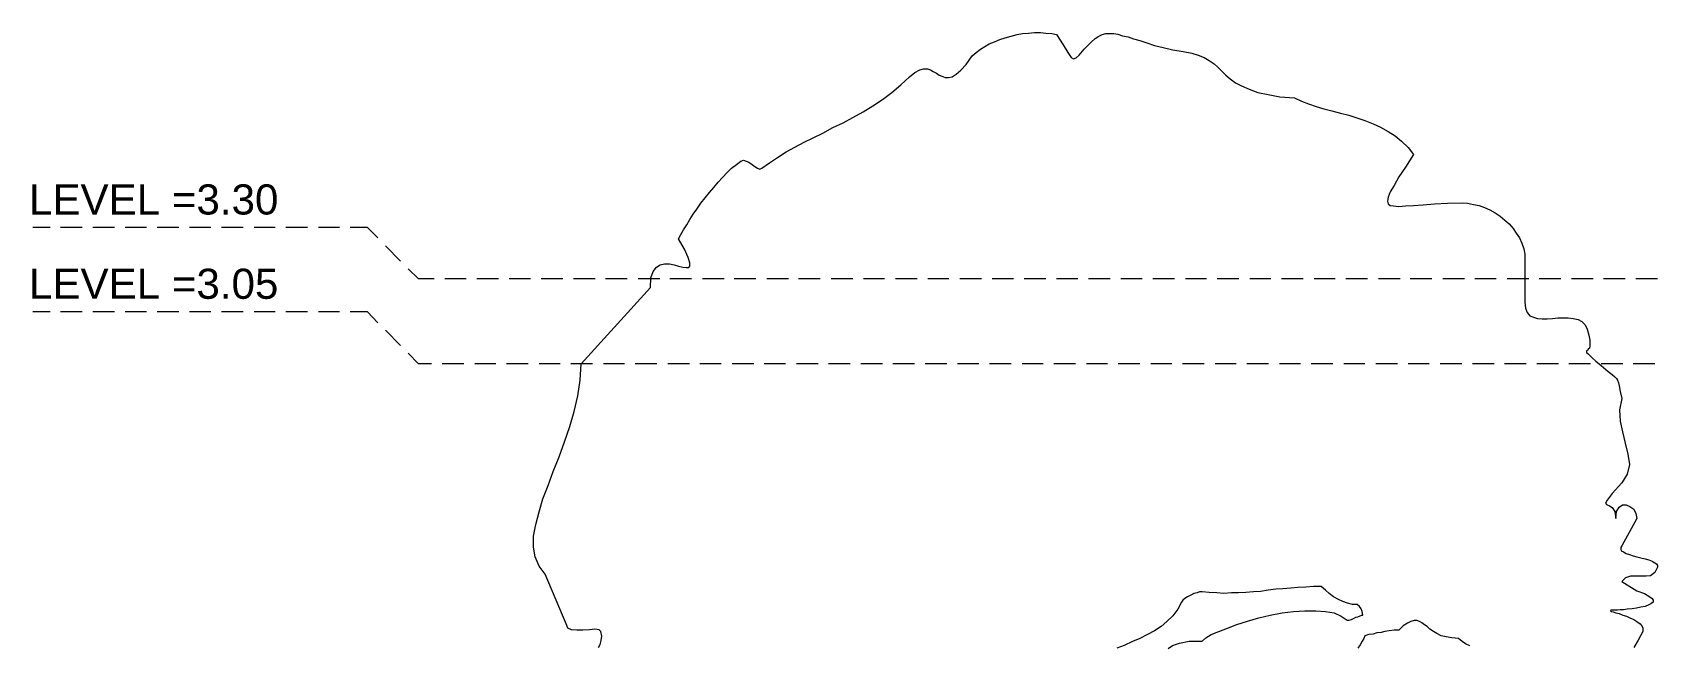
# Model space of a CAD drawing. Header units: metres. Extents: x 14 to 155, y 0 to 125.
# Drawn here: x 16.709 to 21.517, y 52.28 to 54.095 of the extents above; entities that cross this region are included whole.
import ezdxf

# ---------------------------------------------------------------- set-up
doc = ezdxf.new("R2010")
doc.units = ezdxf.units.M
doc.layers.add('PDF3_Geometry', color=9, linetype='Continuous', true_color=0x808080)
doc.layers.add('PDF_Geometry', color=7, linetype='Continuous', true_color=0xc0c0c0)
doc.layers.add('PDF3_Text', color=255, linetype='Continuous')
doc.styles.add('PDF Arial', font='arial.ttf')

msp = doc.modelspace()

# ---------------------------------------------------------------- linework, layer by layer
at = {"layer": 'PDF3_Geometry', "color": 0, "lineweight": 0}
for points in [[(16.761, 53.5168), (16.7099, 53.5168)], [(16.8555, 53.5168), (16.7914, 53.5168)], [(16.9515, 53.5168), (16.8875, 53.5168)], [(17.0459, 53.5168), (16.9835, 53.5168)], [(17.1419, 53.5168), (17.0779, 53.5168)], [(17.2364, 53.5168), (17.1739, 53.5168)], [(17.3324, 53.5168), (17.2683, 53.5168)], [(17.4268, 53.5168), (17.3644, 53.5168)], [(17.5228, 53.5168), (17.4588, 53.5168)], [(17.6172, 53.5168), (17.5548, 53.5168)], [(17.7309, 53.4865), (17.7005, 53.5168), (17.6492, 53.5168)], [(17.7981, 53.4177), (17.7533, 53.4625)], [(17.8973, 53.3649), (17.8509, 53.3649), (17.8205, 53.3952)], [(17.9917, 53.3649), (17.9293, 53.3649)], [(18.0877, 53.3649), (18.0237, 53.3649)], [(18.1822, 53.3649), (18.1197, 53.3649)], [(18.2782, 53.3649), (18.2142, 53.3649)], [(18.3742, 53.3649), (18.3102, 53.3649)], [(18.4686, 53.3649), (18.4046, 53.3649)], [(18.5647, 53.3649), (18.5006, 53.3649)], [(18.6591, 53.3649), (18.595, 53.3649)], [(18.7551, 53.3649), (18.6911, 53.3649)], [(18.8495, 53.3649), (18.7855, 53.3649)], [(18.9455, 53.3649), (18.8815, 53.3649)], [(19.04, 53.3649), (18.9759, 53.3649)], [(19.136, 53.3649), (19.0719, 53.3649)], [(19.2304, 53.3649), (19.168, 53.3649)], [(19.3264, 53.3649), (19.2624, 53.3649)], [(19.4208, 53.3649), (19.3584, 53.3649)], [(19.5169, 53.3649), (19.4528, 53.3649)], [(19.6113, 53.3649), (19.5488, 53.3649)], [(19.7073, 53.3649), (19.6432, 53.3649)], [(19.8018, 53.3649), (19.7393, 53.3649)], [(19.8978, 53.3649), (19.8337, 53.3649)], [(19.9922, 53.365), (19.9297, 53.3649)], [(20.0882, 53.365), (20.0242, 53.365)], [(20.1826, 53.365), (20.1202, 53.365)], [(20.2786, 53.365), (20.2146, 53.365)], [(20.373, 53.365), (20.3106, 53.365)], [(20.4691, 53.365), (20.4051, 53.365)], [(20.5635, 53.365), (20.5011, 53.365)], [(20.6595, 53.365), (20.5955, 53.365)], [(20.7555, 53.365), (20.6915, 53.365)], [(20.8499, 53.365), (20.7859, 53.365)], [(20.9459, 53.365), (20.8819, 53.365)], [(21.0404, 53.365), (20.9764, 53.365)], [(21.1365, 53.365), (21.0724, 53.365)], [(21.2309, 53.365), (21.1668, 53.365)], [(21.3269, 53.365), (21.2628, 53.365)], [(21.4213, 53.365), (21.3572, 53.365)], [(21.5173, 53.365), (21.4532, 53.365)], [(16.7611, 53.2671), (16.7099, 53.2671)], [(16.8555, 53.2671), (16.7914, 53.2671)], [(16.9515, 53.2671), (16.8875, 53.2671)], [(17.0459, 53.2671), (16.9835, 53.2671)], [(17.1419, 53.2671), (17.0779, 53.2671)], [(17.2364, 53.2672), (17.1739, 53.2672)], [(17.3324, 53.2672), (17.2684, 53.2672)], [(17.4268, 53.2672), (17.3644, 53.2672)], [(17.5228, 53.2672), (17.4588, 53.2672)], [(17.6172, 53.2672), (17.5548, 53.2672)], [(17.7309, 53.2352), (17.7005, 53.2672), (17.6492, 53.2672)], [(17.7981, 53.168), (17.7533, 53.2128)], [(17.8893, 53.1136), (17.8509, 53.1136), (17.8205, 53.1456)], [(17.9853, 53.1136), (17.9213, 53.1136)], [(18.0798, 53.1136), (18.0173, 53.1136)], [(18.1758, 53.1136), (18.1117, 53.1136)], [(18.2702, 53.1136), (18.2078, 53.1136)], [(18.3662, 53.1136), (18.3022, 53.1136)], [(18.4606, 53.1136), (18.3982, 53.1136)], [(18.5567, 53.1136), (18.4926, 53.1136)], [(18.6527, 53.1136), (18.5886, 53.1136)], [(18.7471, 53.1136), (18.6831, 53.1136)], [(18.8431, 53.1136), (18.7791, 53.1136)], [(18.9375, 53.1136), (18.8735, 53.1136)], [(19.0336, 53.1137), (18.9695, 53.1137)], [(19.128, 53.1137), (19.064, 53.1137)], [(19.224, 53.1137), (19.16, 53.1137)], [(19.3184, 53.1137), (19.2544, 53.1137)], [(19.4145, 53.1137), (19.3504, 53.1137)], [(19.5089, 53.1137), (19.4464, 53.1137)], [(19.6049, 53.1137), (19.5409, 53.1137)], [(19.6993, 53.1137), (19.6369, 53.1137)], [(19.7953, 53.1137), (19.7313, 53.1137)], [(19.8897, 53.1137), (19.8273, 53.1137)], [(19.9858, 53.1137), (19.9218, 53.1137)], [(20.0802, 53.1137), (20.0178, 53.1137)], [(20.1762, 53.1137), (20.1122, 53.1137)], [(20.2706, 53.1137), (20.2082, 53.1137)], [(20.3666, 53.1137), (20.3026, 53.1137)], [(20.4611, 53.1137), (20.3986, 53.1137)], [(20.5571, 53.1137), (20.493, 53.1137)], [(20.6516, 53.1137), (20.5891, 53.1137)], [(20.7476, 53.1137), (20.6835, 53.1137)], [(20.842, 53.1137), (20.7795, 53.1137)], [(20.938, 53.1137), (20.874, 53.1137)], [(21.034, 53.1137), (20.97, 53.1137)], [(21.1284, 53.1137), (21.0644, 53.1137)], [(21.2245, 53.1137), (21.1605, 53.1137)], [(21.3189, 53.1137), (21.2549, 53.1137)], [(21.4149, 53.1137), (21.3509, 53.1137)], [(21.5093, 53.1137), (21.4453, 53.1137)]]:
    msp.add_lwpolyline(points, dxfattribs=at)
at = {"layer": 'PDF_Geometry', "color": 0, "lineweight": 0}
for points in [[(18.3838, 52.2734), (18.3887, 52.283), (18.3919, 52.2942), (18.3935, 52.307), (18.3903, 52.3214), (18.3855, 52.3262), (18.3727, 52.3278), (18.3566, 52.3262), (18.3374, 52.3246), (18.3199, 52.3246), (18.3038, 52.3262), (18.2926, 52.331), (18.2878, 52.3438), (18.2255, 52.491), (18.2078, 52.515), (18.1966, 52.5423), (18.1918, 52.5711), (18.1918, 52.603), (18.1982, 52.6383), (18.2078, 52.675), (18.219, 52.7135), (18.235, 52.7535), (18.2494, 52.7951), (18.267, 52.8383), (18.283, 52.8831), (18.299, 52.9279), (18.3118, 52.9727), (18.323, 53.0191), (18.3294, 53.0655), (18.3326, 53.1135), (18.5374, 53.3392), (18.539, 53.3681), (18.5454, 53.3872), (18.5551, 53.4001), (18.5662, 53.4064), (18.5791, 53.4096), (18.5935, 53.4096), (18.6078, 53.4064), (18.6207, 53.4032), (18.6334, 53.4001), (18.6431, 53.3985), (18.6511, 53.3985), (18.6542, 53.4032), (18.6542, 53.4128), (18.6495, 53.4288), (18.6383, 53.4528), (18.6207, 53.4833), (18.6271, 53.4961), (18.635, 53.5105), (18.6447, 53.5248), (18.6542, 53.5409), (18.6639, 53.5569), (18.6751, 53.5713), (18.6863, 53.5889), (18.6991, 53.6049), (18.7119, 53.6209), (18.7246, 53.6353), (18.7375, 53.6513), (18.7502, 53.6657), (18.7647, 53.6801), (18.7775, 53.6929), (18.7919, 53.7041), (18.8047, 53.7138), (18.8127, 53.717), (18.8206, 53.7138), (18.8287, 53.7105), (18.8383, 53.7041), (18.8463, 53.6977), (18.8543, 53.693), (18.8607, 53.6898), (18.8672, 53.693), (18.8895, 53.7089), (18.9135, 53.7249), (18.9392, 53.741), (18.9647, 53.7553), (18.9919, 53.7697), (19.0191, 53.7826), (19.0479, 53.7969), (19.0768, 53.813), (19.1072, 53.8274), (19.1359, 53.8433), (19.1664, 53.8594), (19.1952, 53.877), (19.224, 53.8962), (19.2512, 53.9169), (19.2783, 53.9394), (19.3039, 53.9634), (19.32, 53.9762), (19.3344, 53.9842), (19.3456, 53.9874), (19.3568, 53.9874), (19.3664, 53.9842), (19.3744, 53.9794), (19.384, 53.9746), (19.392, 53.9682), (19.4, 53.965), (19.4096, 53.9618), (19.4193, 53.9618), (19.4304, 53.9634), (19.4416, 53.9714), (19.456, 53.9826), (19.472, 54.0002), (19.4897, 54.0258), (19.5008, 54.0355), (19.5137, 54.045), (19.5264, 54.053), (19.5393, 54.0611), (19.5552, 54.0674), (19.5712, 54.0738), (19.5873, 54.0786), (19.6049, 54.0835), (19.6224, 54.0882), (19.6384, 54.0914), (19.6561, 54.093), (19.6737, 54.0946), (19.6912, 54.0946), (19.7073, 54.093), (19.7249, 54.0914), (19.7392, 54.0883), (19.7585, 54.0579), (19.7729, 54.0355), (19.7825, 54.021), (19.7889, 54.0163), (19.7969, 54.0194), (19.8065, 54.0274), (19.8209, 54.045), (19.8417, 54.0659), (19.8529, 54.077), (19.8641, 54.0835), (19.8737, 54.0883), (19.8849, 54.0914), (19.8961, 54.0914), (19.9089, 54.0914), (19.9201, 54.0899), (19.9345, 54.0851), (19.9506, 54.0819), (19.9665, 54.0754), (19.9857, 54.0706), (20.0065, 54.0643), (20.0289, 54.0562), (20.0545, 54.0498), (20.0833, 54.0435), (20.1138, 54.0387), (20.1394, 54.0338), (20.1586, 54.0274), (20.1762, 54.021), (20.1906, 54.0115), (20.205, 54.0018), (20.2162, 53.9923), (20.2274, 53.981), (20.2402, 53.9683), (20.253, 53.957), (20.269, 53.9459), (20.2866, 53.9362), (20.309, 53.9266), (20.3346, 53.917), (20.3651, 53.9106), (20.4002, 53.9042), (20.4434, 53.9011), (20.4642, 53.8914), (20.4851, 53.8834), (20.5075, 53.8755), (20.5299, 53.869), (20.5539, 53.8626), (20.5795, 53.8562), (20.6035, 53.8498), (20.6275, 53.8418), (20.6515, 53.8338), (20.6755, 53.8242), (20.6979, 53.8146), (20.7203, 53.8018), (20.7411, 53.789), (20.7603, 53.773), (20.7795, 53.7538), (20.7955, 53.733), (20.7715, 53.6962), (20.7524, 53.6674), (20.7379, 53.6417), (20.7267, 53.6226), (20.7203, 53.6066), (20.7187, 53.5953), (20.7203, 53.5874), (20.7267, 53.5826), (20.7363, 53.581), (20.7524, 53.5794), (20.7715, 53.581), (20.7955, 53.5826), (20.8244, 53.5842), (20.8579, 53.5874), (20.8964, 53.589), (20.9396, 53.5906), (20.9555, 53.589), (20.9732, 53.5858), (20.9892, 53.5826), (21.0052, 53.5762), (21.0212, 53.5697), (21.0372, 53.5602), (21.0516, 53.5505), (21.066, 53.5394), (21.0788, 53.5281), (21.09, 53.5138), (21.0996, 53.5009), (21.1092, 53.4866), (21.1156, 53.4706), (21.122, 53.4545), (21.1252, 53.4386), (21.1252, 53.421), (21.1252, 53.2961), (21.1268, 53.2786), (21.1316, 53.2657), (21.1396, 53.2561), (21.1508, 53.2513), (21.162, 53.2481), (21.1764, 53.2465), (21.1909, 53.2465), (21.2068, 53.2481), (21.2228, 53.2497), (21.2389, 53.2497), (21.2532, 53.2497), (21.2676, 53.2481), (21.2821, 53.2449), (21.2932, 53.2385), (21.3029, 53.2289), (21.3093, 53.2161), (21.3141, 53.1985), (21.3172, 53.1841), (21.3172, 53.1745), (21.3172, 53.1665), (21.3157, 53.1601), (21.3125, 53.1569), (21.3109, 53.1537), (21.3077, 53.1521), (21.3077, 53.1505), (21.3077, 53.1473), (21.3109, 53.1441), (21.3157, 53.1393), (21.3236, 53.1313), (21.3349, 53.1217), (21.3509, 53.1089), (21.3717, 53.0912), (21.3829, 53.0817), (21.3908, 53.0753), (21.3957, 53.0705), (21.3989, 53.0656), (21.4021, 53.0577), (21.4037, 53.0481), (21.4069, 53.0321), (21.4117, 53.0113), (21.4053, 52.9777), (21.4069, 52.944), (21.4133, 52.9121), (21.4213, 52.8784), (21.4293, 52.8465), (21.4341, 52.816), (21.4277, 52.7872), (21.4117, 52.7616), (21.3829, 52.7296), (21.3685, 52.7104), (21.3637, 52.7008), (21.3669, 52.6976), (21.3749, 52.6928), (21.3829, 52.688), (21.3909, 52.6768), (21.3941, 52.656), (21.3957, 52.6768), (21.4037, 52.6896), (21.4133, 52.696), (21.4245, 52.696), (21.4357, 52.6912), (21.4469, 52.6832), (21.4533, 52.6704), (21.4565, 52.656), (21.4117, 52.5744), (21.4085, 52.5696), (21.4085, 52.5648), (21.4101, 52.5599), (21.4166, 52.5568), (21.4245, 52.552), (21.4341, 52.5488), (21.4453, 52.5456), (21.4565, 52.5424), (21.4677, 52.5391), (21.4805, 52.5359), (21.4917, 52.5328), (21.5013, 52.5296), (21.5094, 52.5248), (21.5142, 52.5216), (21.5173, 52.5167), (21.5173, 52.5119), (21.5094, 52.496), (21.4965, 52.4863), (21.4837, 52.4847), (21.4677, 52.4847), (21.4517, 52.4847), (21.4373, 52.4847), (21.4229, 52.48), (21.4117, 52.4687), (21.4565, 52.4415), (21.4789, 52.4336), (21.4917, 52.4255), (21.5013, 52.4191), (21.5045, 52.4143), (21.5045, 52.408), (21.4981, 52.4031), (21.4917, 52.3999), (21.4805, 52.3951), (21.4678, 52.3935), (21.4549, 52.3903), (21.4422, 52.3887), (21.4277, 52.3872), (21.4166, 52.3856), (21.4069, 52.3856), (21.3989, 52.384), (21.3942, 52.384), (21.3845, 52.384), (21.3797, 52.384), (21.3781, 52.3824), (21.3813, 52.3807), (21.3861, 52.3791), (21.3942, 52.3759), (21.4037, 52.3743), (21.4149, 52.3695), (21.4261, 52.3663), (21.4357, 52.3616), (21.4469, 52.3567), (21.4565, 52.3503), (21.4662, 52.3439), (21.4709, 52.3376), (21.4741, 52.3311), (21.4741, 52.3215), (21.4597, 52.2959), (21.4469, 52.2735)], [(20.069, 52.2703), (20.0818, 52.2798), (20.1026, 52.2862), (20.1315, 52.2927), (20.1698, 52.2927), (20.1811, 52.3023), (20.197, 52.3119), (20.2194, 52.3215), (20.245, 52.331), (20.2723, 52.3423), (20.3043, 52.3519), (20.3379, 52.3615), (20.3715, 52.3695), (20.4067, 52.3759), (20.4403, 52.3806), (20.4739, 52.3823), (20.5059, 52.3823), (20.5347, 52.3806), (20.5603, 52.3759), (20.5811, 52.3663), (20.5987, 52.3551), (20.6051, 52.3551), (20.6115, 52.3566), (20.618, 52.3599), (20.6243, 52.3631), (20.6307, 52.3647), (20.6372, 52.3679), (20.642, 52.3695), (20.6452, 52.3695), (20.6436, 52.3807), (20.6404, 52.3887), (20.6356, 52.3951), (20.6291, 52.4015), (20.6148, 52.4015), (20.6003, 52.4047), (20.5859, 52.4095), (20.5731, 52.4159), (20.5587, 52.4239), (20.546, 52.4335), (20.5347, 52.4431), (20.522, 52.4543), (20.4995, 52.4543), (20.4771, 52.4527), (20.4531, 52.4511), (20.4323, 52.4496), (20.4083, 52.4479), (20.3875, 52.4463), (20.3651, 52.4431), (20.3427, 52.4399), (20.3219, 52.4383), (20.2995, 52.4367), (20.2771, 52.4351), (20.2563, 52.4351), (20.2339, 52.4335), (20.213, 52.4351), (20.1906, 52.4367), (20.1698, 52.4383), (20.1618, 52.4383), (20.1555, 52.4351), (20.1458, 52.4335), (20.1363, 52.4287), (20.1266, 52.4239), (20.1186, 52.4191), (20.1123, 52.4143), (20.1091, 52.4079), (20.0978, 52.3871), (20.0834, 52.3679), (20.0658, 52.3503), (20.0482, 52.3359), (20.029, 52.3231), (20.0082, 52.3119), (19.9858, 52.3007), (19.9634, 52.2911), (19.9394, 52.2798), (19.917, 52.2719)], [(20.962, 52.2783), (20.9492, 52.2847), (20.9396, 52.2911), (20.9284, 52.3007), (20.9092, 52.3023), (20.8916, 52.3055), (20.8772, 52.3087), (20.8644, 52.3151), (20.8548, 52.3215), (20.8436, 52.3279), (20.8356, 52.3359), (20.8276, 52.3407), (20.8196, 52.3471), (20.8132, 52.3503), (20.8052, 52.3535), (20.7972, 52.3535), (20.7876, 52.3503), (20.778, 52.3455), (20.7652, 52.3375), (20.7524, 52.3247), (20.738, 52.3247), (20.7235, 52.3231), (20.7108, 52.3215), (20.6995, 52.3183), (20.6868, 52.3167), (20.6755, 52.3135), (20.6628, 52.3119), (20.6515, 52.3086), (20.6483, 52.3007), (20.6436, 52.2927), (20.6372, 52.2815), (20.6307, 52.2719)]]:
    msp.add_lwpolyline(points, dxfattribs=at)

# ---------------------------------------------------------------- texts
at = {"layer": 'PDF3_Text', "color": 0, "char_height": 0.089211, "attachment_point": 7, "rotation": 0.0022, "style": 'PDF Arial'}
for s, insert in [('LEVEL =3.30', (16.6986, 53.5544)), ('LEVEL =3.05', (16.6986, 53.3048))]:
    msp.add_mtext(s, dxfattribs=dict(at, insert=insert))

doc.saveas('drawing.dxf')
